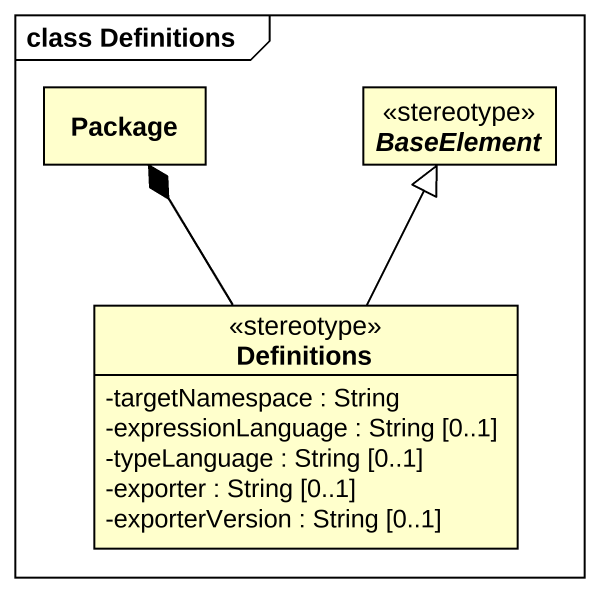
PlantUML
@startuml
mainframe class Definitions
hide circle
hide empty members
skinparam classAttributeIconSize 0
class "Package" as Package_
abstract class BaseElement <<stereotype>>
class Definitions <<stereotype>> {
  -targetNamespace : String
  -expressionLanguage : String [0..1]
  -typeLanguage : String [0..1]
  -exporter : String [0..1]
  -exporterVersion : String [0..1]
}
Definitions -up-* Package_
Definitions -up-|> BaseElement
@enduml
